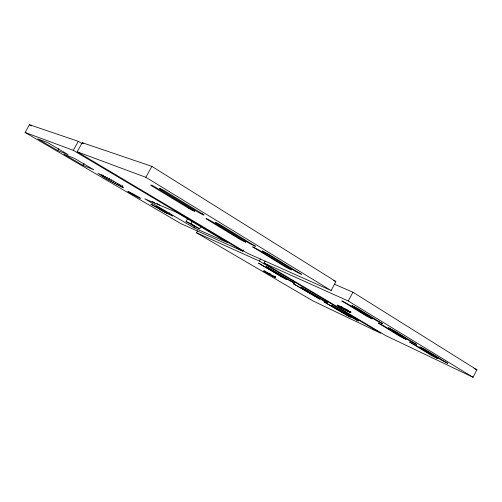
<?xml version="1.0" encoding="UTF-8"?>
<svg xmlns="http://www.w3.org/2000/svg" width="502" height="502" viewBox="0 0 502 502"><rect width="100%" height="100%" fill="white"/><g stroke="black" fill="none" stroke-linecap="round" stroke-linejoin="round"><path stroke-width="0.75" d="M122.557 185.677L122.036 187.083L123.429 187.497L119.564 184.686L111.682 180.08L97.909 173.24L104.623 177.827L118.679 185.508L122.036 187.083L122.946 185.84M265.163 261.046L264.052 263.117L385.831 335.662L473.047 377.278L476.9 369.805L352.944 292.22L334.263 284.138M264.052 263.117L348.281 301.018L352.944 292.22M331.138 290.545L335.92 281.559L151.886 166.369L82.272 142.687L77.164 151.78L247.724 253.391L331.138 290.545L145.831 177.288L77.164 151.78M197.581 230.782L196.495 232.759L259.421 261.078L260.525 259.032M82.328 143.773L78.312 141.338L29.48 124.722L25.1 132.44L180.871 223.61L242.824 251.207L243.514 249.933M194.042 227.839L227.525 242.635L176.415 212.258L144.814 198.842L194.042 227.839L194.694 226.647L199.683 228.837L201.145 226.157M194.694 226.647L186.041 221.533L187.503 218.866M186.041 221.533L190.98 223.691L192.461 220.987M168.873 214.078L172.876 216.004L164.813 211.549L168.873 214.078L169.569 212.804M118.679 185.508L119.407 184.203M120.223 186.267L120.957 184.949M145.831 177.288L151.886 166.369M101.235 175.769L101.975 174.451M102.822 176.748L103.556 175.436M104.623 177.827L105.351 176.509M106.587 178.969L107.315 177.658M108.658 180.149L109.756 178.191M110.785 181.341L111.519 180.03M112.912 182.502L113.64 181.191M114.971 183.6L115.698 182.295M116.91 184.617L117.637 183.305M82.905 165.334L93.755 169.714L74.34 158.293L63.886 154.183L82.905 165.334L84.047 163.288M25.1 132.44L73.254 150.33L78.312 141.338M57.736 150.575L68.059 154.603L47.671 142.612L37.794 138.891L57.736 150.575L58.816 148.667M264.912 271.124L264.479 271.055L265.439 271.726M264.328 271.344L264.723 271.482M274.305 276.891L274.782 276.985L272.912 275.767M333.767 280.643L335.204 281.258M265.451 271.802L263.638 270.967L267.353 273.301M474.076 368.493L476.9 369.805M266.462 272.285L264.905 271.482A6.783 0.314 28.3 0 1 264.14 270.967M272.561 276.075L275.485 277.361L271.739 275.096M274.105 276.878L271.35 275.466M266.047 272.028L269.034 273.609M267.434 272.73L270.534 274.381M270.02 274.763L271.595 275.629M269.223 273.257L270.609 274.004M268.539 274.004L270.082 274.839M270.415 274.362L272.04 275.215M268.658 274.029L265.746 272.429M196.495 232.759L312.978 300.93L380.817 333.303L259.421 261.078M152.2 201.547L154.873 203.128M156.938 203.555L159.63 205.149M190.98 223.691L199.683 228.837M73.254 150.33L242.824 251.207M29.48 124.722L31.507 125.927M82.272 142.687L83.608 143.497M348.281 301.018L473.047 377.278M265.251 272.071L264.29 271.406M350.842 311.899A7.787 0.408 28 0 1 350.026 311.817M338.179 305.523A7.787 0.408 28 0 1 337.507 305.059M350.051 311.497A6.871 0.358 28 0 1 349.336 311.422M338.875 305.869A6.871 0.358 28 0 1 338.285 305.454M341.172 306.534A6.871 0.358 28 0 1 342.653 307.274M345.822 308.956A6.871 0.358 28 0 1 347.284 309.778M275.341 276.74A6.783 0.314 28.3 0 1 275.127 276.903M245.754 242.159L240.439 239.649L207.646 219.782A4.581 0.32 28.7 0 1 206.604 218.709A4.581 0.32 28.7 0 1 212.208 221.664L245.754 242.159M150.958 204.201L159.027 208.656L150.958 204.201M252.757 246.915L285.406 266.92L291.518 269.932L258.925 250.027L252.757 246.915M255.418 246.269L249.94 243.683L216.864 223.585A4.669 0.333 28.7 0 1 215.879 222.524A4.669 0.333 28.7 0 1 221.608 225.542L255.418 246.269M156.022 206.385L164.179 210.89L156.022 206.385M437.349 358.39L431.645 355.56L409.588 342.088L414.752 344.642L437.349 358.39M262.383 251.044L295.226 271.231L301.495 274.324L268.708 254.232L262.383 251.044M159.686 209.328L167.668 213.733L159.686 209.328M258.586 263.142L282.124 277.198L286.906 279.608L258.586 263.142M447.746 363.322L441.904 360.423L419.854 346.913L425.156 349.53L447.746 363.322M266.116 266.562L289.761 280.718L294.636 283.172L266.116 266.562M191.544 224.519L195.548 226.735L191.544 224.519M293.457 283.787L319.837 299.117L293.457 283.787M301.169 287.357L322.886 300.365L327.706 302.8L301.169 287.357M341.912 300.98L366.253 315.921L372.158 318.877L347.779 303.967L341.912 300.98M323.997 301.865L350.333 317.176L323.997 301.865M352.04 305.586L376.418 320.602L382.474 323.633L358.039 308.636L352.04 305.586M331.828 305.549L358.296 320.96L331.828 305.549M378.295 323.043L400.383 336.61L406.187 339.528L384.011 325.967L378.295 323.043M388.529 327.781L410.623 341.404L416.56 344.391L394.371 330.768L388.529 327.781M188.532 208.198L152.84 186.562A4.901 0.358 29.1 0 1 151.253 185.131A4.901 0.358 29.1 0 1 157.12 188.225L193.006 210.012A4.687 0.333 28.8 0 1 194.211 211.191A4.687 0.333 28.8 0 1 188.532 208.198M202.224 213.733L165.949 191.638A4.989 0.37 29 0 0 159.943 188.482A4.989 0.37 29 0 0 161.487 189.913L197.568 211.857A4.775 0.345 28.8 0 0 203.366 214.906A4.775 0.345 28.8 0 0 202.224 213.733M338.963 306.54A7.787 0.402 28 0 0 350.54 312.489A7.787 0.402 28 0 0 342.333 307.569A7.787 0.402 28 0 0 338.963 306.54M129.736 192.781A7.229 0.37 28.9 0 0 140.259 198.365A7.229 0.37 28.9 0 0 132.333 193.496A7.229 0.37 28.9 0 0 129.736 192.781M339.553 306.816A6.871 0.351 28 0 0 349.768 312.068A6.871 0.351 28 0 0 342.508 307.72A6.871 0.351 28 0 0 339.553 306.816"/></g></svg>
